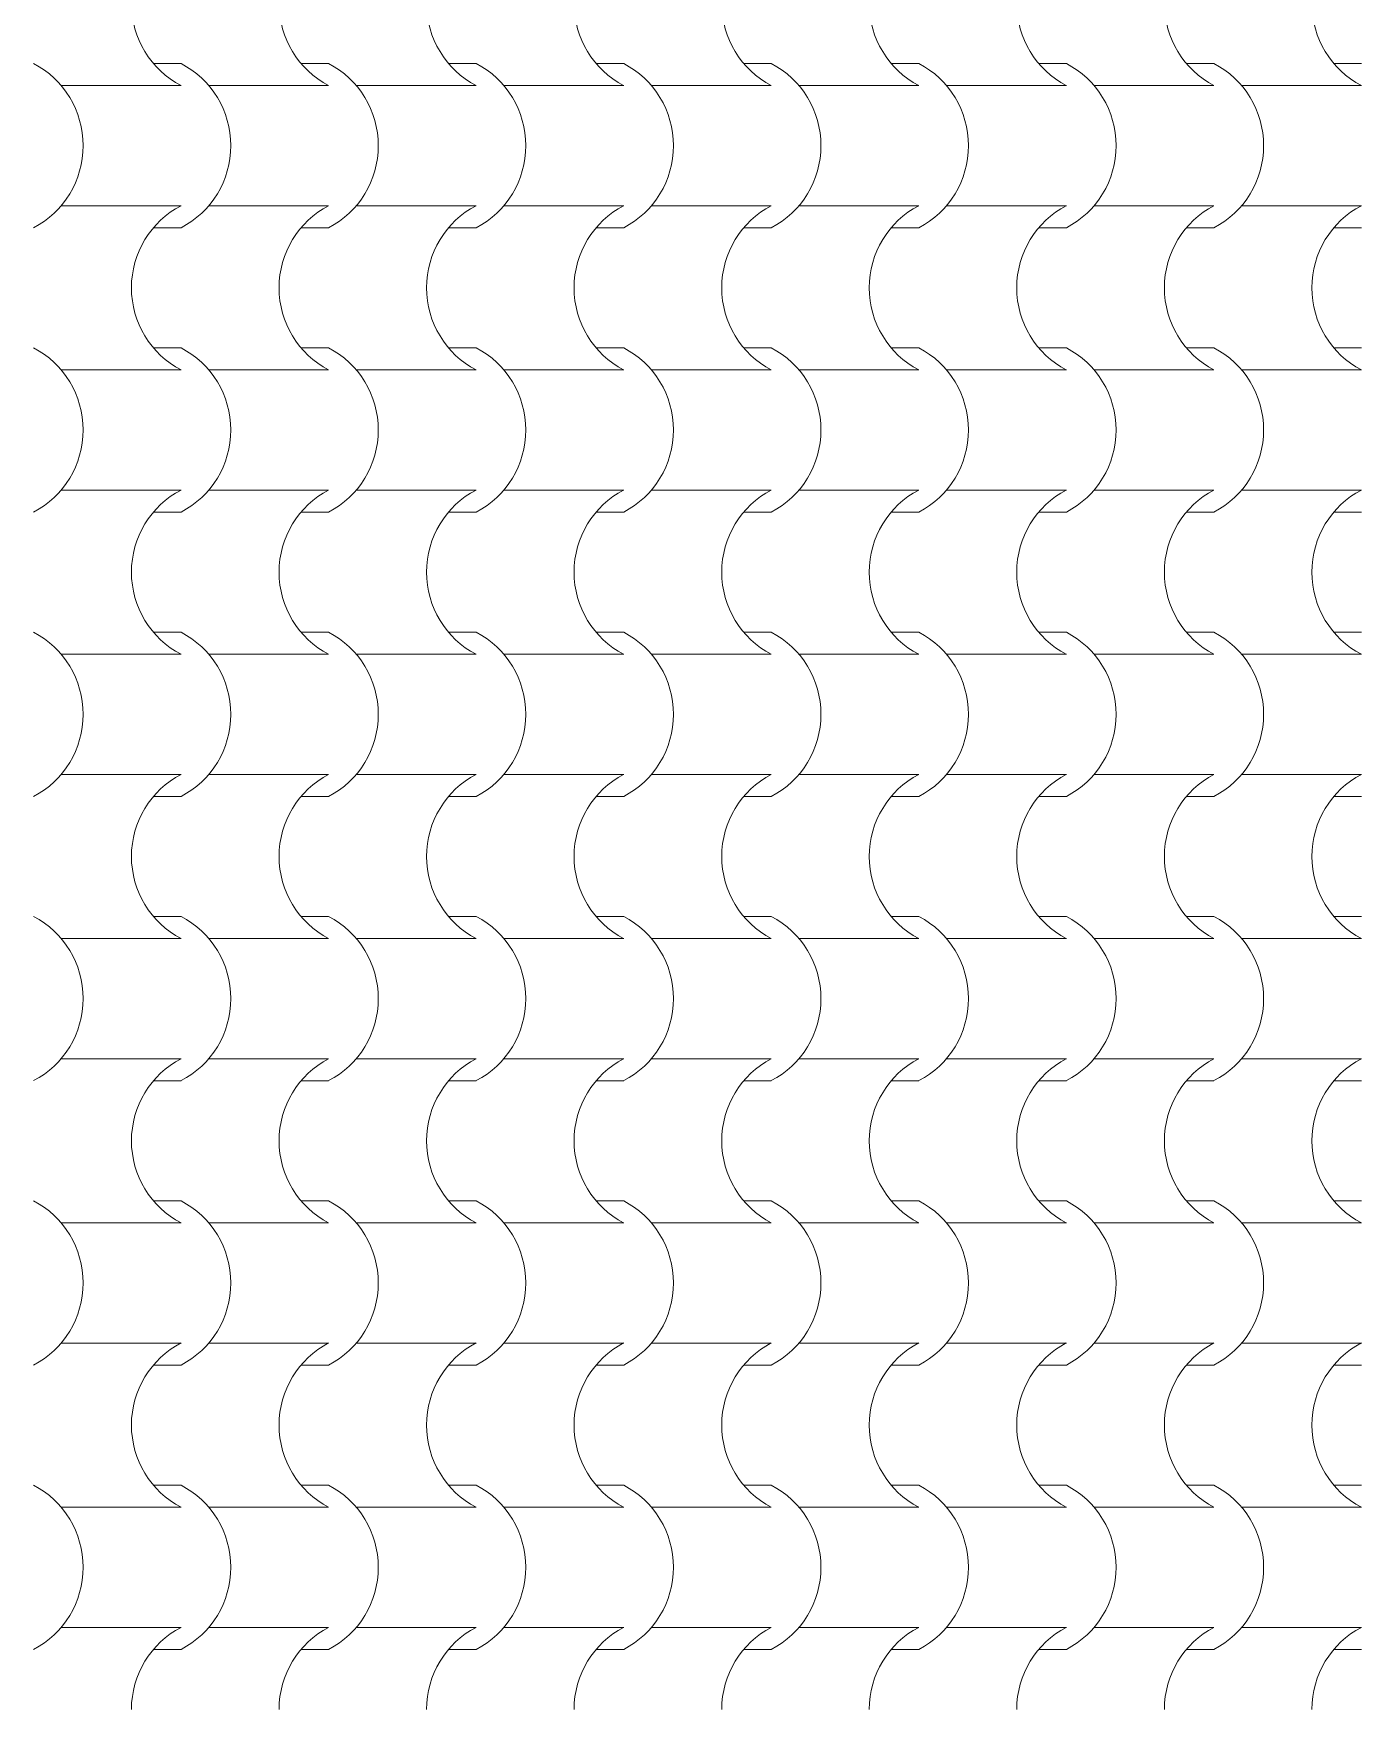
# Model space of a CAD drawing. Header units: metres. Extents: x -41 to 412, y -15 to 25.
# Drawn here: x 140.49 to 141.819, y 11.913 to 13.59 of the extents above; entities that cross this region are included whole.
import ezdxf

# ---------------------------------------------------------------- set-up
doc = ezdxf.new("R2010")
doc.units = ezdxf.units.M
doc.header["$MEASUREMENT"] = 0
doc.layers.add('Shell - Roof', color=7, linetype='Continuous')

# ---------------------------------------------------------------- blocks, each defined once
blk = doc.blocks.new('*X48', base_point=(152.192, 0))
at = {"layer": 'Shell - Roof', "color": 23, "linetype": 'Continuous', "lineweight": 13, "true_color": 0xbf8080}
for p, q in [((140.6099, 13.5597), (140.6374, 13.5597)), ((140.7575, 13.5597), (140.7851, 13.5597)), ((140.9052, 13.5597), (140.9327, 13.5597)), ((141.0528, 13.5597), (141.0803, 13.5597)), ((141.2004, 13.5597), (141.228, 13.5597)), ((141.3481, 13.5597), (141.3756, 13.5597)), ((141.4957, 13.5597), (141.5232, 13.5597)), ((141.6433, 13.5597), (141.6709, 13.5597)), ((141.791, 13.5597), (141.8185, 13.5597)), ((140.5177, 13.5377), (140.5776, 13.5377)), ((140.5776, 13.5377), (140.6374, 13.5377)), ((140.6653, 13.5377), (140.7252, 13.5377)), ((140.7252, 13.5377), (140.7851, 13.5377)), ((140.813, 13.5377), (140.8728, 13.5377)), ((140.8728, 13.5377), (140.9327, 13.5377)), ((140.9606, 13.5377), (141.0205, 13.5377)), ((141.0205, 13.5377), (141.0803, 13.5377)), ((141.1082, 13.5377), (141.1681, 13.5377)), ((141.1681, 13.5377), (141.228, 13.5377)), ((141.2559, 13.5377), (141.3157, 13.5377)), ((141.3157, 13.5377), (141.3756, 13.5377)), ((141.4035, 13.5377), (141.4634, 13.5377)), ((141.4634, 13.5377), (141.5232, 13.5377)), ((141.5511, 13.5377), (141.611, 13.5377)), ((141.611, 13.5377), (141.6709, 13.5377)), ((141.6988, 13.5377), (141.7586, 13.5377)), ((141.7586, 13.5377), (141.8185, 13.5377)), ((140.5177, 13.4175), (140.5776, 13.4175)), ((140.5776, 13.4175), (140.6374, 13.4175)), ((140.6653, 13.4175), (140.7252, 13.4175)), ((140.7252, 13.4175), (140.7851, 13.4175)), ((140.813, 13.4175), (140.8728, 13.4175)), ((140.8728, 13.4175), (140.9327, 13.4175)), ((140.9606, 13.4175), (141.0205, 13.4175)), ((141.0205, 13.4175), (141.0803, 13.4175)), ((141.1082, 13.4175), (141.1681, 13.4175)), ((141.1681, 13.4175), (141.228, 13.4175)), ((141.2559, 13.4175), (141.3157, 13.4175)), ((141.3157, 13.4175), (141.3756, 13.4175)), ((141.4035, 13.4175), (141.4634, 13.4175)), ((141.4634, 13.4175), (141.5232, 13.4175)), ((141.5511, 13.4175), (141.611, 13.4175)), ((141.611, 13.4175), (141.6709, 13.4175)), ((141.6988, 13.4175), (141.7586, 13.4175)), ((141.7586, 13.4175), (141.8185, 13.4175)), ((140.6099, 13.3955), (140.6374, 13.3955)), ((140.7575, 13.3955), (140.7851, 13.3955)), ((140.9052, 13.3955), (140.9327, 13.3955)), ((141.0528, 13.3955), (141.0803, 13.3955)), ((141.2004, 13.3955), (141.228, 13.3955)), ((141.3481, 13.3955), (141.3756, 13.3955)), ((141.4957, 13.3955), (141.5232, 13.3955)), ((141.6433, 13.3955), (141.6709, 13.3955)), ((141.791, 13.3955), (141.8185, 13.3955)), ((140.6099, 13.2752), (140.6374, 13.2752)), ((140.7575, 13.2752), (140.7851, 13.2752)), ((140.9052, 13.2752), (140.9327, 13.2752)), ((141.0528, 13.2752), (141.0803, 13.2752)), ((141.2004, 13.2752), (141.228, 13.2752)), ((141.3481, 13.2752), (141.3756, 13.2752)), ((141.4957, 13.2752), (141.5232, 13.2752)), ((141.6433, 13.2752), (141.6709, 13.2752)), ((141.791, 13.2752), (141.8185, 13.2752)), ((140.5177, 13.2532), (140.5776, 13.2532)), ((140.5776, 13.2532), (140.6374, 13.2532)), ((140.6653, 13.2532), (140.7252, 13.2532)), ((140.7252, 13.2532), (140.7851, 13.2532)), ((140.813, 13.2532), (140.8728, 13.2532)), ((140.8728, 13.2532), (140.9327, 13.2532)), ((140.9606, 13.2532), (141.0205, 13.2532)), ((141.0205, 13.2532), (141.0803, 13.2532)), ((141.1082, 13.2532), (141.1681, 13.2532)), ((141.1681, 13.2532), (141.228, 13.2532)), ((141.2559, 13.2532), (141.3157, 13.2532)), ((141.3157, 13.2532), (141.3756, 13.2532)), ((141.4035, 13.2532), (141.4634, 13.2532)), ((141.4634, 13.2532), (141.5232, 13.2532)), ((141.5511, 13.2532), (141.611, 13.2532)), ((141.611, 13.2532), (141.6709, 13.2532)), ((141.6988, 13.2532), (141.7586, 13.2532)), ((141.7586, 13.2532), (141.8185, 13.2532)), ((140.5177, 13.133), (140.5776, 13.133)), ((140.5776, 13.133), (140.6374, 13.133)), ((140.6653, 13.133), (140.7252, 13.133)), ((140.7252, 13.133), (140.7851, 13.133)), ((140.813, 13.133), (140.8728, 13.133)), ((140.8728, 13.133), (140.9327, 13.133)), ((140.9606, 13.133), (141.0205, 13.133)), ((141.0205, 13.133), (141.0803, 13.133)), ((141.1082, 13.133), (141.1681, 13.133)), ((141.1681, 13.133), (141.228, 13.133)), ((141.2559, 13.133), (141.3157, 13.133)), ((141.3157, 13.133), (141.3756, 13.133)), ((141.4035, 13.133), (141.4634, 13.133)), ((141.4634, 13.133), (141.5232, 13.133)), ((141.5511, 13.133), (141.611, 13.133)), ((141.611, 13.133), (141.6709, 13.133)), ((141.6988, 13.133), (141.7586, 13.133)), ((141.7586, 13.133), (141.8185, 13.133)), ((140.6099, 13.111), (140.6374, 13.111)), ((140.7575, 13.111), (140.7851, 13.111)), ((140.9052, 13.111), (140.9327, 13.111)), ((141.0528, 13.111), (141.0803, 13.111)), ((141.2004, 13.111), (141.228, 13.111)), ((141.3481, 13.111), (141.3756, 13.111)), ((141.4957, 13.111), (141.5232, 13.111)), ((141.6433, 13.111), (141.6709, 13.111)), ((141.791, 13.111), (141.8185, 13.111)), ((140.6099, 12.9908), (140.6374, 12.9908)), ((140.7575, 12.9908), (140.7851, 12.9908)), ((140.9052, 12.9908), (140.9327, 12.9908)), ((141.0528, 12.9908), (141.0803, 12.9908)), ((141.2004, 12.9908), (141.228, 12.9908)), ((141.3481, 12.9908), (141.3756, 12.9908)), ((141.4957, 12.9908), (141.5232, 12.9908)), ((141.6433, 12.9908), (141.6709, 12.9908)), ((141.791, 12.9908), (141.8185, 12.9908)), ((140.5177, 12.9687), (140.5776, 12.9687)), ((140.5776, 12.9687), (140.6374, 12.9687)), ((140.6653, 12.9687), (140.7252, 12.9687)), ((140.7252, 12.9687), (140.7851, 12.9687)), ((140.813, 12.9687), (140.8728, 12.9687)), ((140.8728, 12.9687), (140.9327, 12.9687)), ((140.9606, 12.9687), (141.0205, 12.9687)), ((141.0205, 12.9687), (141.0803, 12.9687)), ((141.1082, 12.9687), (141.1681, 12.9687)), ((141.1681, 12.9687), (141.228, 12.9687)), ((141.2559, 12.9687), (141.3157, 12.9687)), ((141.3157, 12.9687), (141.3756, 12.9687)), ((141.4035, 12.9687), (141.4634, 12.9687)), ((141.4634, 12.9687), (141.5232, 12.9687)), ((141.5511, 12.9687), (141.611, 12.9687)), ((141.611, 12.9687), (141.6709, 12.9687)), ((141.6988, 12.9687), (141.7586, 12.9687)), ((141.7586, 12.9687), (141.8185, 12.9687)), ((140.5177, 12.8485), (140.5776, 12.8485)), ((140.5776, 12.8485), (140.6374, 12.8485)), ((140.6653, 12.8485), (140.7252, 12.8485)), ((140.7252, 12.8485), (140.7851, 12.8485)), ((140.813, 12.8485), (140.8728, 12.8485)), ((140.8728, 12.8485), (140.9327, 12.8485)), ((140.9606, 12.8485), (141.0205, 12.8485)), ((141.0205, 12.8485), (141.0803, 12.8485)), ((141.1082, 12.8485), (141.1681, 12.8485)), ((141.1681, 12.8485), (141.228, 12.8485)), ((141.2559, 12.8485), (141.3157, 12.8485)), ((141.3157, 12.8485), (141.3756, 12.8485)), ((141.4035, 12.8485), (141.4634, 12.8485)), ((141.4634, 12.8485), (141.5232, 12.8485)), ((141.5511, 12.8485), (141.611, 12.8485)), ((141.611, 12.8485), (141.6709, 12.8485)), ((141.6988, 12.8485), (141.7586, 12.8485)), ((141.7586, 12.8485), (141.8185, 12.8485)), ((140.6099, 12.8265), (140.6374, 12.8265)), ((140.7575, 12.8265), (140.7851, 12.8265)), ((140.9052, 12.8265), (140.9327, 12.8265)), ((141.0528, 12.8265), (141.0803, 12.8265)), ((141.2004, 12.8265), (141.228, 12.8265)), ((141.3481, 12.8265), (141.3756, 12.8265)), ((141.4957, 12.8265), (141.5232, 12.8265)), ((141.6433, 12.8265), (141.6709, 12.8265)), ((141.791, 12.8265), (141.8185, 12.8265)), ((140.6099, 12.7063), (140.6374, 12.7063)), ((140.7575, 12.7063), (140.7851, 12.7063)), ((140.9052, 12.7063), (140.9327, 12.7063)), ((141.0528, 12.7063), (141.0803, 12.7063)), ((141.2004, 12.7063), (141.228, 12.7063)), ((141.3481, 12.7063), (141.3756, 12.7063)), ((141.4957, 12.7063), (141.5232, 12.7063)), ((141.6433, 12.7063), (141.6709, 12.7063)), ((141.791, 12.7063), (141.8185, 12.7063)), ((140.5177, 12.6843), (140.5776, 12.6843)), ((140.5776, 12.6843), (140.6374, 12.6843)), ((140.6653, 12.6843), (140.7252, 12.6843)), ((140.7252, 12.6843), (140.7851, 12.6843)), ((140.813, 12.6843), (140.8728, 12.6843)), ((140.8728, 12.6843), (140.9327, 12.6843)), ((140.9606, 12.6843), (141.0205, 12.6843)), ((141.0205, 12.6843), (141.0803, 12.6843)), ((141.1082, 12.6843), (141.1681, 12.6843)), ((141.1681, 12.6843), (141.228, 12.6843)), ((141.2559, 12.6843), (141.3157, 12.6843)), ((141.3157, 12.6843), (141.3756, 12.6843)), ((141.4035, 12.6843), (141.4634, 12.6843)), ((141.4634, 12.6843), (141.5232, 12.6843)), ((141.5511, 12.6843), (141.611, 12.6843)), ((141.611, 12.6843), (141.6709, 12.6843)), ((141.6988, 12.6843), (141.7586, 12.6843)), ((141.7586, 12.6843), (141.8185, 12.6843)), ((140.5177, 12.564), (140.5776, 12.564)), ((140.5776, 12.564), (140.6374, 12.564)), ((140.6653, 12.564), (140.7252, 12.564)), ((140.7252, 12.564), (140.7851, 12.564)), ((140.813, 12.564), (140.8728, 12.564)), ((140.8728, 12.564), (140.9327, 12.564)), ((140.9606, 12.564), (141.0205, 12.564)), ((141.0205, 12.564), (141.0803, 12.564)), ((141.1082, 12.564), (141.1681, 12.564)), ((141.1681, 12.564), (141.228, 12.564)), ((141.2559, 12.564), (141.3157, 12.564)), ((141.3157, 12.564), (141.3756, 12.564)), ((141.4035, 12.564), (141.4634, 12.564)), ((141.4634, 12.564), (141.5232, 12.564)), ((141.5511, 12.564), (141.611, 12.564)), ((141.611, 12.564), (141.6709, 12.564)), ((141.6988, 12.564), (141.7586, 12.564)), ((141.7586, 12.564), (141.8185, 12.564)), ((140.6099, 12.542), (140.6374, 12.542)), ((140.7575, 12.542), (140.7851, 12.542)), ((140.9052, 12.542), (140.9327, 12.542)), ((141.0528, 12.542), (141.0803, 12.542)), ((141.2004, 12.542), (141.228, 12.542)), ((141.3481, 12.542), (141.3756, 12.542)), ((141.4957, 12.542), (141.5232, 12.542)), ((141.6433, 12.542), (141.6709, 12.542)), ((141.791, 12.542), (141.8185, 12.542)), ((140.6099, 12.4218), (140.6374, 12.4218)), ((140.7575, 12.4218), (140.7851, 12.4218)), ((140.9052, 12.4218), (140.9327, 12.4218)), ((141.0528, 12.4218), (141.0803, 12.4218)), ((141.2004, 12.4218), (141.228, 12.4218)), ((141.3481, 12.4218), (141.3756, 12.4218)), ((141.4957, 12.4218), (141.5232, 12.4218)), ((141.6433, 12.4218), (141.6709, 12.4218)), ((141.791, 12.4218), (141.8185, 12.4218)), ((140.5177, 12.3998), (140.5776, 12.3998)), ((140.5776, 12.3998), (140.6374, 12.3998)), ((140.6653, 12.3998), (140.7252, 12.3998)), ((140.7252, 12.3998), (140.7851, 12.3998)), ((140.813, 12.3998), (140.8728, 12.3998)), ((140.8728, 12.3998), (140.9327, 12.3998)), ((140.9606, 12.3998), (141.0205, 12.3998)), ((141.0205, 12.3998), (141.0803, 12.3998)), ((141.1082, 12.3998), (141.1681, 12.3998)), ((141.1681, 12.3998), (141.228, 12.3998)), ((141.2559, 12.3998), (141.3157, 12.3998)), ((141.3157, 12.3998), (141.3756, 12.3998)), ((141.4035, 12.3998), (141.4634, 12.3998)), ((141.4634, 12.3998), (141.5232, 12.3998)), ((141.5511, 12.3998), (141.611, 12.3998)), ((141.611, 12.3998), (141.6709, 12.3998)), ((141.6988, 12.3998), (141.7586, 12.3998)), ((141.7586, 12.3998), (141.8185, 12.3998)), ((140.5177, 12.2796), (140.5776, 12.2796)), ((140.5776, 12.2796), (140.6374, 12.2796)), ((140.6653, 12.2796), (140.7252, 12.2796)), ((140.7252, 12.2796), (140.7851, 12.2796)), ((140.813, 12.2796), (140.8728, 12.2796)), ((140.8728, 12.2796), (140.9327, 12.2796)), ((140.9606, 12.2796), (141.0205, 12.2796)), ((141.0205, 12.2796), (141.0803, 12.2796)), ((141.1082, 12.2796), (141.1681, 12.2796)), ((141.1681, 12.2796), (141.228, 12.2796)), ((141.2559, 12.2796), (141.3157, 12.2796)), ((141.3157, 12.2796), (141.3756, 12.2796)), ((141.4035, 12.2796), (141.4634, 12.2796)), ((141.4634, 12.2796), (141.5232, 12.2796)), ((141.5511, 12.2796), (141.611, 12.2796)), ((141.611, 12.2796), (141.6709, 12.2796)), ((141.6988, 12.2796), (141.7586, 12.2796)), ((141.7586, 12.2796), (141.8185, 12.2796)), ((140.6099, 12.2575), (140.6374, 12.2575)), ((140.7575, 12.2575), (140.7851, 12.2575)), ((140.9052, 12.2575), (140.9327, 12.2575)), ((141.0528, 12.2575), (141.0803, 12.2575)), ((141.2004, 12.2575), (141.228, 12.2575)), ((141.3481, 12.2575), (141.3756, 12.2575)), ((141.4957, 12.2575), (141.5232, 12.2575)), ((141.6433, 12.2575), (141.6709, 12.2575)), ((141.791, 12.2575), (141.8185, 12.2575)), ((140.6099, 12.1373), (140.6374, 12.1373)), ((140.7575, 12.1373), (140.7851, 12.1373)), ((140.9052, 12.1373), (140.9327, 12.1373)), ((141.0528, 12.1373), (141.0803, 12.1373)), ((141.2004, 12.1373), (141.228, 12.1373)), ((141.3481, 12.1373), (141.3756, 12.1373)), ((141.4957, 12.1373), (141.5232, 12.1373)), ((141.6433, 12.1373), (141.6709, 12.1373)), ((141.791, 12.1373), (141.8185, 12.1373)), ((140.5177, 12.1153), (140.5776, 12.1153)), ((140.5776, 12.1153), (140.6374, 12.1153)), ((140.6653, 12.1153), (140.7252, 12.1153)), ((140.7252, 12.1153), (140.7851, 12.1153)), ((140.813, 12.1153), (140.8728, 12.1153)), ((140.8728, 12.1153), (140.9327, 12.1153)), ((140.9606, 12.1153), (141.0205, 12.1153)), ((141.0205, 12.1153), (141.0803, 12.1153)), ((141.1082, 12.1153), (141.1681, 12.1153)), ((141.1681, 12.1153), (141.228, 12.1153)), ((141.2559, 12.1153), (141.3157, 12.1153)), ((141.3157, 12.1153), (141.3756, 12.1153)), ((141.4035, 12.1153), (141.4634, 12.1153)), ((141.4634, 12.1153), (141.5232, 12.1153)), ((141.5511, 12.1153), (141.611, 12.1153)), ((141.611, 12.1153), (141.6709, 12.1153)), ((141.6988, 12.1153), (141.7586, 12.1153)), ((141.7586, 12.1153), (141.8185, 12.1153)), ((140.5177, 11.9951), (140.5776, 11.9951)), ((140.5776, 11.9951), (140.6374, 11.9951)), ((140.6653, 11.9951), (140.7252, 11.9951)), ((140.7252, 11.9951), (140.7851, 11.9951)), ((140.813, 11.9951), (140.8728, 11.9951)), ((140.8728, 11.9951), (140.9327, 11.9951)), ((140.9606, 11.9951), (141.0205, 11.9951)), ((141.0205, 11.9951), (141.0803, 11.9951)), ((141.1082, 11.9951), (141.1681, 11.9951)), ((141.1681, 11.9951), (141.228, 11.9951)), ((141.2559, 11.9951), (141.3157, 11.9951)), ((141.3157, 11.9951), (141.3756, 11.9951)), ((141.4035, 11.9951), (141.4634, 11.9951)), ((141.4634, 11.9951), (141.5232, 11.9951)), ((141.5511, 11.9951), (141.611, 11.9951)), ((141.611, 11.9951), (141.6709, 11.9951)), ((141.6988, 11.9951), (141.7586, 11.9951)), ((141.7586, 11.9951), (141.8185, 11.9951)), ((140.6099, 11.9731), (140.6374, 11.9731)), ((140.7575, 11.9731), (140.7851, 11.9731)), ((140.9052, 11.9731), (140.9327, 11.9731)), ((141.0528, 11.9731), (141.0803, 11.9731)), ((141.2004, 11.9731), (141.228, 11.9731)), ((141.3481, 11.9731), (141.3756, 11.9731)), ((141.4957, 11.9731), (141.5232, 11.9731)), ((141.6433, 11.9731), (141.6709, 11.9731)), ((141.791, 11.9731), (141.8185, 11.9731))]:
    blk.add_line(p, q, dxfattribs=at)
for centre, major_axis, start_param, end_param in [((140.6786, 13.6201), (0, 0.0925), 1.573772, 2.670554), ((140.8263, 13.6201), (0, 0.0925), 1.573772, 2.670554), ((140.9739, 13.6201), (0, 0.0925), 1.573772, 2.670554), ((141.1215, 13.6201), (0, 0.0925), 1.573772, 2.670554), ((141.2692, 13.6201), (0, 0.0925), 1.573772, 2.670554), ((141.4168, 13.6201), (0, 0.0925), 1.573772, 2.670554), ((141.5644, 13.6201), (0, 0.0925), 1.573772, 2.670554), ((141.7121, 13.6201), (0, 0.0925), 1.573772, 2.670554), ((141.8597, 13.6201), (0, 0.0925), 1.573772, 2.670554), ((140.4492, 13.4776), (0, 0.0919), 3.607672, 5.817106), ((140.5969, 13.4776), (0, 0.0919), 3.607672, 5.817106), ((140.7445, 13.4776), (0, 0.0919), 3.607672, 5.817106), ((140.8921, 13.4776), (0, 0.0919), 3.607672, 5.817106), ((141.0398, 13.4776), (0, 0.0919), 3.607672, 5.817106), ((141.1874, 13.4776), (0, 0.0919), 3.607672, 5.817106), ((141.335, 13.4776), (0, 0.0919), 3.607672, 5.817106), ((141.4827, 13.4776), (0, 0.0919), 3.607672, 5.817106), ((141.6303, 13.4776), (0, 0.0919), 3.607672, 5.817106), ((140.6786, 13.3351), (0, 0.0925), 0.471039, 1.56782), ((140.8263, 13.3351), (0, 0.0925), 0.471039, 1.56782), ((140.9739, 13.3351), (0, 0.0925), 0.471039, 1.56782), ((141.1215, 13.3351), (0, 0.0925), 0.471039, 1.56782), ((141.2692, 13.3351), (0, 0.0925), 0.471039, 1.56782), ((141.4168, 13.3351), (0, 0.0925), 0.471039, 1.56782), ((141.5644, 13.3351), (0, 0.0925), 0.471039, 1.56782), ((141.7121, 13.3351), (0, 0.0925), 0.471039, 1.56782), ((141.8597, 13.3351), (0, 0.0925), 0.471039, 1.56782), ((140.6786, 13.3356), (0, 0.0925), 1.573772, 2.670554), ((140.8263, 13.3356), (0, 0.0925), 1.573772, 2.670554), ((140.9739, 13.3356), (0, 0.0925), 1.573772, 2.670554), ((141.1215, 13.3356), (0, 0.0925), 1.573772, 2.670554), ((141.2692, 13.3356), (0, 0.0925), 1.573772, 2.670554), ((141.4168, 13.3356), (0, 0.0925), 1.573772, 2.670554), ((141.5644, 13.3356), (0, 0.0925), 1.573772, 2.670554), ((141.7121, 13.3356), (0, 0.0925), 1.573772, 2.670554), ((141.8597, 13.3356), (0, 0.0925), 1.573772, 2.670554), ((140.4492, 13.1931), (0, 0.0919), 3.607672, 5.817106), ((140.5969, 13.1931), (0, 0.0919), 3.607672, 5.817106), ((140.7445, 13.1931), (0, 0.0919), 3.607672, 5.817106), ((140.8921, 13.1931), (0, 0.0919), 3.607672, 5.817106), ((141.0398, 13.1931), (0, 0.0919), 3.607672, 5.817106), ((141.1874, 13.1931), (0, 0.0919), 3.607672, 5.817106), ((141.335, 13.1931), (0, 0.0919), 3.607672, 5.817106), ((141.4827, 13.1931), (0, 0.0919), 3.607672, 5.817106), ((141.6303, 13.1931), (0, 0.0919), 3.607672, 5.817106), ((140.6786, 13.0506), (0, 0.0925), 0.471039, 1.56782), ((140.8263, 13.0506), (0, 0.0925), 0.471039, 1.56782), ((140.9739, 13.0506), (0, 0.0925), 0.471039, 1.56782), ((141.1215, 13.0506), (0, 0.0925), 0.471039, 1.56782), ((141.2692, 13.0506), (0, 0.0925), 0.471039, 1.56782), ((141.4168, 13.0506), (0, 0.0925), 0.471039, 1.56782), ((141.5644, 13.0506), (0, 0.0925), 0.471039, 1.56782), ((141.7121, 13.0506), (0, 0.0925), 0.471039, 1.56782), ((141.8597, 13.0506), (0, 0.0925), 0.471039, 1.56782), ((140.6786, 13.0511), (0, 0.0925), 1.573772, 2.670554), ((140.8263, 13.0511), (0, 0.0925), 1.573772, 2.670554), ((140.9739, 13.0511), (0, 0.0925), 1.573772, 2.670554), ((141.1215, 13.0511), (0, 0.0925), 1.573772, 2.670554), ((141.2692, 13.0511), (0, 0.0925), 1.573772, 2.670554), ((141.4168, 13.0511), (0, 0.0925), 1.573772, 2.670554), ((141.5644, 13.0511), (0, 0.0925), 1.573772, 2.670554), ((141.7121, 13.0511), (0, 0.0925), 1.573772, 2.670554), ((141.8597, 13.0511), (0, 0.0925), 1.573772, 2.670554), ((140.4492, 12.9086), (0, 0.0919), 3.607672, 5.817106), ((140.5969, 12.9086), (0, 0.0919), 3.607672, 5.817106), ((140.7445, 12.9086), (0, 0.0919), 3.607672, 5.817106), ((140.8921, 12.9086), (0, 0.0919), 3.607672, 5.817106), ((141.0398, 12.9086), (0, 0.0919), 3.607672, 5.817106), ((141.1874, 12.9086), (0, 0.0919), 3.607672, 5.817106), ((141.335, 12.9086), (0, 0.0919), 3.607672, 5.817106), ((141.4827, 12.9086), (0, 0.0919), 3.607672, 5.817106), ((141.6303, 12.9086), (0, 0.0919), 3.607672, 5.817106), ((140.6786, 12.7661), (0, 0.0925), 0.471039, 1.56782), ((140.8263, 12.7661), (0, 0.0925), 0.471039, 1.56782), ((140.9739, 12.7661), (0, 0.0925), 0.471039, 1.56782), ((141.1215, 12.7661), (0, 0.0925), 0.471039, 1.56782), ((141.2692, 12.7661), (0, 0.0925), 0.471039, 1.56782), ((141.4168, 12.7661), (0, 0.0925), 0.471039, 1.56782), ((141.5644, 12.7661), (0, 0.0925), 0.471039, 1.56782), ((141.7121, 12.7661), (0, 0.0925), 0.471039, 1.56782), ((141.8597, 12.7661), (0, 0.0925), 0.471039, 1.56782), ((140.6786, 12.7667), (0, 0.0925), 1.573772, 2.670554), ((140.8263, 12.7667), (0, 0.0925), 1.573772, 2.670554), ((140.9739, 12.7667), (0, 0.0925), 1.573772, 2.670554), ((141.1215, 12.7667), (0, 0.0925), 1.573772, 2.670554), ((141.2692, 12.7667), (0, 0.0925), 1.573772, 2.670554), ((141.4168, 12.7667), (0, 0.0925), 1.573772, 2.670554), ((141.5644, 12.7667), (0, 0.0925), 1.573772, 2.670554), ((141.7121, 12.7667), (0, 0.0925), 1.573772, 2.670554), ((141.8597, 12.7667), (0, 0.0925), 1.573772, 2.670554), ((140.4492, 12.6242), (0, 0.0919), 3.607672, 5.817106), ((140.5969, 12.6242), (0, 0.0919), 3.607672, 5.817106), ((140.7445, 12.6242), (0, 0.0919), 3.607672, 5.817106), ((140.8921, 12.6242), (0, 0.0919), 3.607672, 5.817106), ((141.0398, 12.6242), (0, 0.0919), 3.607672, 5.817106), ((141.1874, 12.6242), (0, 0.0919), 3.607672, 5.817106), ((141.335, 12.6242), (0, 0.0919), 3.607672, 5.817106), ((141.4827, 12.6242), (0, 0.0919), 3.607672, 5.817106), ((141.6303, 12.6242), (0, 0.0919), 3.607672, 5.817106), ((140.6786, 12.4816), (0, 0.0925), 0.471039, 1.56782), ((140.8263, 12.4816), (0, 0.0925), 0.471039, 1.56782), ((140.9739, 12.4816), (0, 0.0925), 0.471039, 1.56782), ((141.1215, 12.4816), (0, 0.0925), 0.471039, 1.56782), ((141.2692, 12.4816), (0, 0.0925), 0.471039, 1.56782), ((141.4168, 12.4816), (0, 0.0925), 0.471039, 1.56782), ((141.5644, 12.4816), (0, 0.0925), 0.471039, 1.56782), ((141.7121, 12.4816), (0, 0.0925), 0.471039, 1.56782), ((141.8597, 12.4816), (0, 0.0925), 0.471039, 1.56782), ((140.6786, 12.4822), (0, 0.0925), 1.573772, 2.670554), ((140.8263, 12.4822), (0, 0.0925), 1.573772, 2.670554), ((140.9739, 12.4822), (0, 0.0925), 1.573772, 2.670554), ((141.1215, 12.4822), (0, 0.0925), 1.573772, 2.670554), ((141.2692, 12.4822), (0, 0.0925), 1.573772, 2.670554), ((141.4168, 12.4822), (0, 0.0925), 1.573772, 2.670554), ((141.5644, 12.4822), (0, 0.0925), 1.573772, 2.670554), ((141.7121, 12.4822), (0, 0.0925), 1.573772, 2.670554), ((141.8597, 12.4822), (0, 0.0925), 1.573772, 2.670554), ((140.4492, 12.3397), (0, 0.0919), 3.607672, 5.817106), ((140.5969, 12.3397), (0, 0.0919), 3.607672, 5.817106), ((140.7445, 12.3397), (0, 0.0919), 3.607672, 5.817106), ((140.8921, 12.3397), (0, 0.0919), 3.607672, 5.817106), ((141.0398, 12.3397), (0, 0.0919), 3.607672, 5.817106), ((141.1874, 12.3397), (0, 0.0919), 3.607672, 5.817106), ((141.335, 12.3397), (0, 0.0919), 3.607672, 5.817106), ((141.4827, 12.3397), (0, 0.0919), 3.607672, 5.817106), ((141.6303, 12.3397), (0, 0.0919), 3.607672, 5.817106), ((140.6786, 12.1972), (0, 0.0925), 0.471039, 1.56782), ((140.8263, 12.1972), (0, 0.0925), 0.471039, 1.56782), ((140.9739, 12.1972), (0, 0.0925), 0.471039, 1.56782), ((141.1215, 12.1972), (0, 0.0925), 0.471039, 1.56782), ((141.2692, 12.1972), (0, 0.0925), 0.471039, 1.56782), ((141.4168, 12.1972), (0, 0.0925), 0.471039, 1.56782), ((141.5644, 12.1972), (0, 0.0925), 0.471039, 1.56782), ((141.7121, 12.1972), (0, 0.0925), 0.471039, 1.56782), ((141.8597, 12.1972), (0, 0.0925), 0.471039, 1.56782), ((140.6786, 12.1977), (0, 0.0925), 1.573772, 2.670554), ((140.8263, 12.1977), (0, 0.0925), 1.573772, 2.670554), ((140.9739, 12.1977), (0, 0.0925), 1.573772, 2.670554), ((141.1215, 12.1977), (0, 0.0925), 1.573772, 2.670554), ((141.2692, 12.1977), (0, 0.0925), 1.573772, 2.670554), ((141.4168, 12.1977), (0, 0.0925), 1.573772, 2.670554), ((141.5644, 12.1977), (0, 0.0925), 1.573772, 2.670554), ((141.7121, 12.1977), (0, 0.0925), 1.573772, 2.670554), ((141.8597, 12.1977), (0, 0.0925), 1.573772, 2.670554), ((140.4492, 12.0552), (0, 0.0919), 3.607672, 5.817106), ((140.5969, 12.0552), (0, 0.0919), 3.607672, 5.817106), ((140.7445, 12.0552), (0, 0.0919), 3.607672, 5.817106), ((140.8921, 12.0552), (0, 0.0919), 3.607672, 5.817106), ((141.0398, 12.0552), (0, 0.0919), 3.607672, 5.817106), ((141.1874, 12.0552), (0, 0.0919), 3.607672, 5.817106), ((141.335, 12.0552), (0, 0.0919), 3.607672, 5.817106), ((141.4827, 12.0552), (0, 0.0919), 3.607672, 5.817106), ((141.6303, 12.0552), (0, 0.0919), 3.607672, 5.817106), ((140.6786, 11.9127), (0, 0.0925), 0.471039, 1.56782), ((140.8263, 11.9127), (0, 0.0925), 0.471039, 1.56782), ((140.9739, 11.9127), (0, 0.0925), 0.471039, 1.56782), ((141.1215, 11.9127), (0, 0.0925), 0.471039, 1.56782), ((141.2692, 11.9127), (0, 0.0925), 0.471039, 1.56782), ((141.4168, 11.9127), (0, 0.0925), 0.471039, 1.56782), ((141.5644, 11.9127), (0, 0.0925), 0.471039, 1.56782), ((141.7121, 11.9127), (0, 0.0925), 0.471039, 1.56782), ((141.8597, 11.9127), (0, 0.0925), 0.471039, 1.56782)]:
    blk.add_ellipse(centre, major_axis=major_axis, ratio=0.982018, start_param=start_param, end_param=end_param, dxfattribs=at)

msp = doc.modelspace()

# ---------------------------------------------------------------- block references
at = {"layer": 'Shell - Roof', "color": 23, "linetype": 'Continuous', "lineweight": 13, "true_color": 0xbf8080}
msp.add_blockref('*X48', (152.192, 0), dxfattribs=at)

doc.saveas('drawing.dxf')
